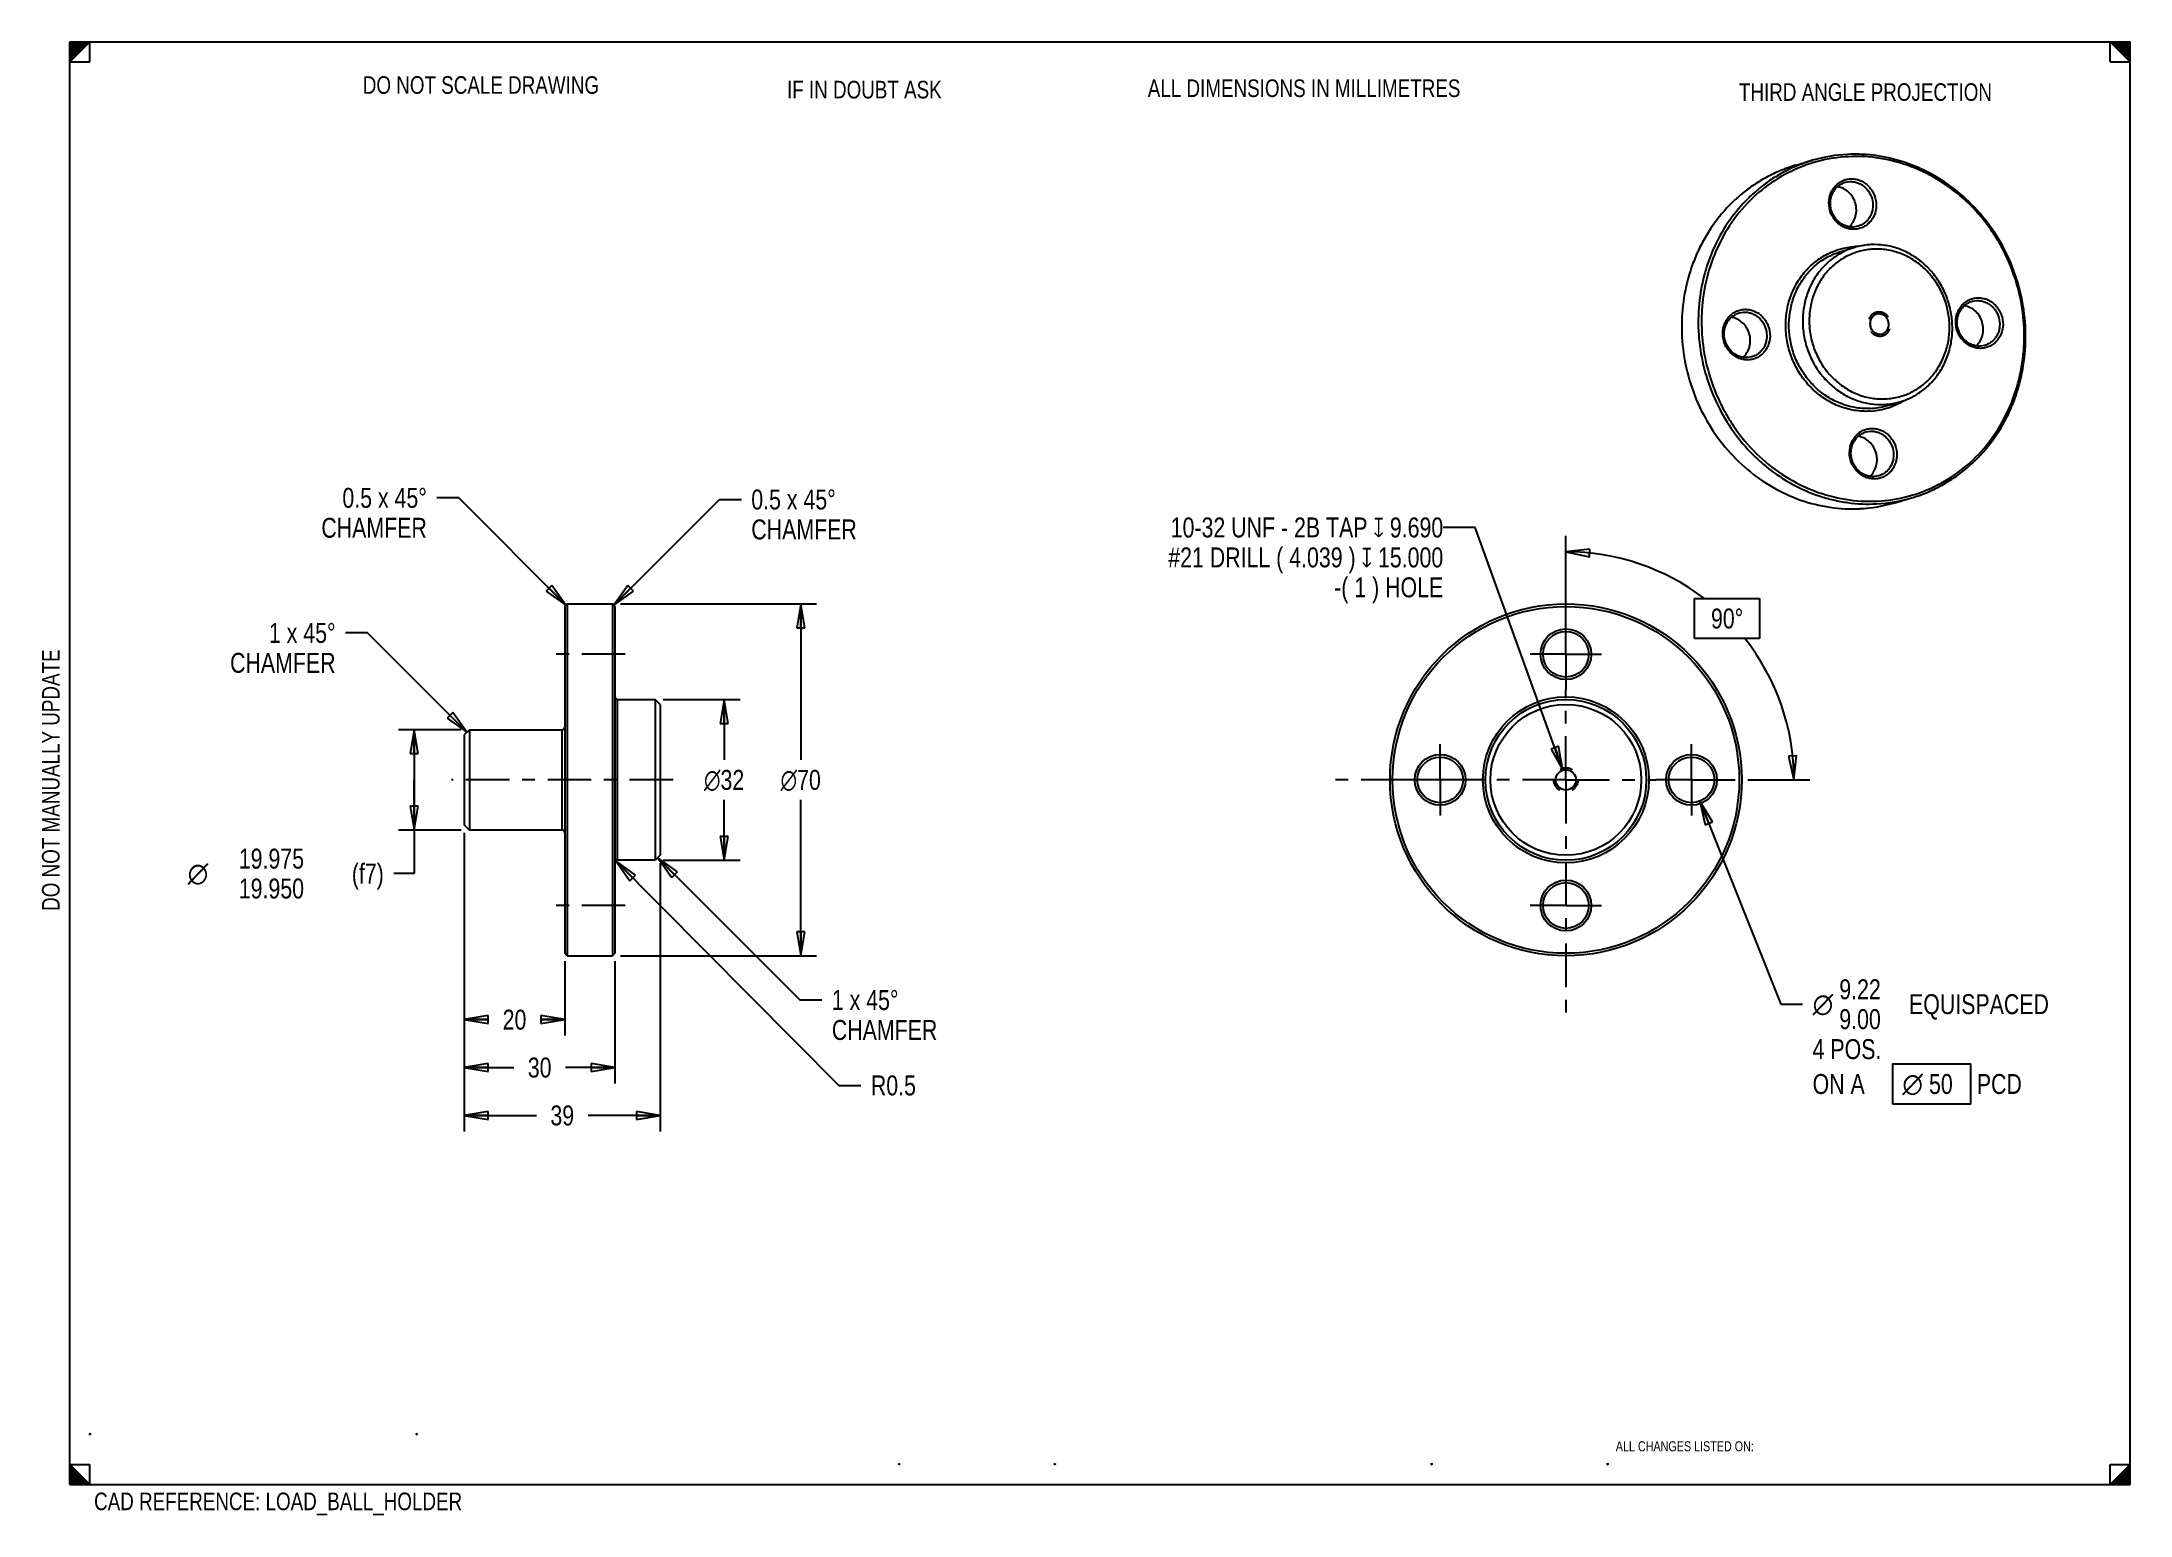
# Model space of a CAD drawing. Header units: inches. Extents: x 0.1 to 16.4, y 0 to 11.6.
import ezdxf
from ezdxf.enums import TextEntityAlignment as Align

# ---------------------------------------------------------------- set-up
doc = ezdxf.new("R2010")
doc.units = ezdxf.units.IN
doc.header["$LTSCALE"] = 0.909449
doc.header["$MEASUREMENT"] = 0
doc.linetypes.add('CENTER', pattern=[0.6, 0.375, -0.075, 0.075, -0.075])
doc.linetypes.add('HIDDEN', pattern=[0.2, 0.1, -0.1])
doc.layers.get('0').update_dxf_attribs({"linetype": 'CONTINUOUS'})
doc.layers.add('02___PRT_ALL_AXES', color=7, linetype='CONTINUOUS')
doc.layers.add('DEFAULT_2', color=8, linetype='HIDDEN')
doc.styles.get("Standard").update_dxf_attribs({"font": 'txt', "width": 0.8})
doc.styles.add('TEXTSTYLE_1', font='gdt', dxfattribs={"width": 0.8})
doc.dimstyles.new('DIMSTYLE_1', dxfattribs={"dimtxt": 0.15625, "dimasz": 0.1875, "dimexe": 0.125, "dimexo": 0.0625, "dimgap": 0.078125, "dimtad": 0, "dimtih": 1, "dimtoh": 1, "dimzin": 4, "dimdsep": 46, "dimtxsty": 'STANDARD', "dimblk": 'CLOSED', "dimblk1": 'CLOSED', "dimblk2": 'CLOSED', "dimcen": 0.09, "dimadec": 0, "dimazin": 0, "dimtp": 0.01, "dimtm": 0.01, "dimtfac": 1, "dimtofl": 0, "dimtmove": 0, "dimatfit": 3, "dimldrblk": 'CLOSED', "dimfxl": 1, "dimtolj": 1, "dimtzin": 4, "dimarcsym": 0})
doc.dimstyles.new('DIMSTYLE_2', dxfattribs={"dimtxt": 0.15625, "dimasz": 0.1875, "dimexe": 0.125, "dimexo": 0.0625, "dimgap": 0.078125, "dimtad": 0, "dimtih": 1, "dimtoh": 1, "dimzin": 4, "dimdsep": 46, "dimtxsty": 'STANDARD', "dimblk": 'CLOSED', "dimblk1": 'CLOSED', "dimblk2": 'CLOSED', "dimcen": 0.09, "dimadec": 0, "dimazin": 0, "dimlim": 1, "dimtp": 0.0125, "dimtm": 0.0125, "dimtfac": 1, "dimtofl": 0, "dimtmove": 0, "dimatfit": 3, "dimldrblk": 'CLOSED', "dimfxl": 1, "dimtolj": 1, "dimtzin": 4, "dimarcsym": 0})
doc.dimstyles.new('DIMSTYLE_3', dxfattribs={"dimtxt": 0.15625, "dimasz": 0.1875, "dimexe": 0.125, "dimexo": 0.0625, "dimgap": 0.09, "dimtad": 0, "dimtih": 1, "dimtoh": 1, "dimzin": 4, "dimdsep": 46, "dimtxsty": 'STANDARD', "dimblk": 'CLOSED', "dimblk1": 'CLOSED', "dimblk2": 'CLOSED', "dimcen": 0.09, "dimadec": 0, "dimazin": 0, "dimlim": 1, "dimtp": 0.11, "dimtm": 0.11, "dimtfac": 1, "dimtofl": 0, "dimtmove": 0, "dimatfit": 2, "dimldrblk": 'CLOSED', "dimfxl": 1, "dimtolj": 1, "dimtzin": 4, "dimarcsym": 0})
doc.dimstyles.new('DIMSTYLE_4', dxfattribs={"dimtxt": 0.15625, "dimasz": 0.1875, "dimexe": 0.125, "dimexo": 0.0625, "dimgap": 0.09, "dimtad": 0, "dimtih": 1, "dimtoh": 1, "dimzin": 4, "dimdsep": 46, "dimtxsty": 'STANDARD', "dimblk": 'CLOSED', "dimblk1": 'CLOSED', "dimblk2": 'CLOSED', "dimcen": 0.09, "dimadec": 0, "dimazin": 0, "dimtp": 0.01, "dimtm": 0.01, "dimtfac": 1, "dimtofl": 0, "dimtmove": 0, "dimatfit": 3, "dimldrblk": 'CLOSED', "dimfxl": 1, "dimtolj": 1, "dimtzin": 4, "dimarcsym": 0})
doc.dimstyles.new('DIMSTYLE_5', dxfattribs={"dimtxt": 0.15625, "dimasz": 0.1875, "dimexe": 0.125, "dimexo": 0.0625, "dimgap": 0.078125, "dimtad": 0, "dimtih": 1, "dimtoh": 1, "dimdec": 1, "dimzin": 4, "dimdsep": 46, "dimtxsty": 'STANDARD', "dimblk": 'CLOSED', "dimblk1": 'CLOSED', "dimblk2": 'CLOSED', "dimcen": 0.09, "dimadec": 0, "dimazin": 0, "dimtp": 0.5, "dimtm": 0.5, "dimtfac": 1, "dimtdec": 1, "dimtofl": 0, "dimtmove": 0, "dimatfit": 3, "dimldrblk": 'CLOSED', "dimfxl": 1, "dimtolj": 1, "dimtzin": 4, "dimarcsym": 0})
doc.dimstyles.get("Standard").update_dxf_attribs({"dimtxt": 0.15625, "dimasz": 0.1875, "dimexe": 0.125, "dimexo": 0.0625, "dimgap": 0.09, "dimtad": 0, "dimtih": 1, "dimtoh": 1, "dimzin": 4, "dimdsep": 46, "dimtxsty": 'STANDARD', "dimblk": 'CLOSED', "dimblk1": 'CLOSED', "dimblk2": 'CLOSED', "dimcen": 0.09, "dimadec": 0, "dimazin": 0, "dimtol": 1, "dimtp": 0.01, "dimtm": 0.01, "dimtfac": 1, "dimtofl": 0, "dimtmove": 0, "dimatfit": 3, "dimldrblk": 'CLOSED', "dimfxl": 1, "dimtolj": 1, "dimtzin": 4, "dimarcsym": 0})

# ---------------------------------------------------------------- blocks, each defined once
blk = doc.blocks.new('_CLOSED')
at = {"color": 0, "linetype": 'BYBLOCK'}
for p, q in [((0, 0), (-1, 0.167)), ((-1, 0.167), (-1, -0.167)), ((-1, -0.167), (0, 0)), ((-1, 0), (0, 0))]:
    blk.add_line(p, q, dxfattribs=at)
blk = doc.blocks.new('*D0')
at = {"color": 2, "linetype": 'CONTINUOUS'}
for p, q in [((4.924, 6.424), (5.526, 6.424)), ((5.401, 6.424), (5.401, 5.95)), ((5.401, 5.164), (5.401, 5.638)), ((4.924, 5.164), (5.526, 5.164))]:
    blk.add_line(p, q, dxfattribs=at)
at = {"color": 2, "linetype": 'CONTINUOUS', "xscale": 0.1875, "yscale": 0.1875, "zscale": 0.1875}
for p, rotation in [((5.401, 6.424), 90), ((5.401, 5.164), 270)]:
    blk.add_blockref('_CLOSED', p, dxfattribs=dict(at, rotation=rotation))
at = {"color": 2, "linetype": 'CONTINUOUS', "insert": (5.401, 5.872), "char_height": 0.15625, "width": 0.45833, "attachment_point": 2, "line_spacing_factor": 0.9, "style": 'TEXTSTYLE_1'}
blk.add_mtext('{\\Fgdt;n}\\Ftxt;32', dxfattribs=at)
blk = doc.blocks.new('*D1')
at = {"color": 2, "linetype": 'CONTINUOUS'}
for p, q in [((4.589, 7.172), (6.126, 7.172)), ((6.001, 7.172), (6.001, 5.95)), ((6.001, 4.416), (6.001, 5.638)), ((4.589, 4.416), (6.126, 4.416))]:
    blk.add_line(p, q, dxfattribs=at)
at = {"color": 2, "linetype": 'CONTINUOUS', "xscale": 0.1875, "yscale": 0.1875, "zscale": 0.1875}
for p, rotation in [((6.001, 7.172), 90), ((6.001, 4.416), 270)]:
    blk.add_blockref('_CLOSED', p, dxfattribs=dict(at, rotation=rotation))
at = {"color": 2, "linetype": 'CONTINUOUS', "insert": (6.001, 5.872), "char_height": 0.15625, "width": 0.45833, "attachment_point": 2, "line_spacing_factor": 0.9, "style": 'TEXTSTYLE_1'}
blk.add_mtext('{\\Fgdt;n}\\Ftxt;70', dxfattribs=at)
blk = doc.blocks.new('*D2')
at = {"color": 2, "linetype": 'CONTINUOUS'}
for p, q in [((3.342, 6.187), (2.849, 6.187)), ((2.974, 6.187), (2.974, 5.794)), ((2.974, 5.401), (2.974, 5.794)), ((2.974, 5.794), (2.974, 5.06)), ((3.342, 5.401), (2.849, 5.401)), ((2.974, 5.06), (2.813, 5.06))]:
    blk.add_line(p, q, dxfattribs=at)
at = {"color": 2, "linetype": 'CONTINUOUS', "xscale": 0.1875, "yscale": 0.1875, "zscale": 0.1875}
for p, rotation in [((2.974, 6.187), 90), ((2.974, 5.401), 270)]:
    blk.add_blockref('_CLOSED', p, dxfattribs=dict(at, rotation=rotation))
at = {"color": 2, "linetype": 'CONTINUOUS', "width": 0.8}
for s, p in [('19.975', (2.11, 5.099)), (' (f7)', (2.735, 4.982)), ('19.950', (2.11, 4.865))]:
    blk.add_text(s, height=0.1562, dxfattribs=at).set_placement(p, align=Align.RIGHT)
at = {"color": 2, "linetype": 'CONTINUOUS', "style": 'TEXTSTYLE_1'}
blk.add_text('n', height=0.156, dxfattribs=at).set_placement((1.36, 4.982), align=Align.RIGHT)
blk = doc.blocks.new('*D3')
at = {"color": 2, "linetype": 'CONTINUOUS'}
for p, q in [((3.365, 5.378), (3.365, 3.041)), ((4.901, 5.141), (4.901, 3.041)), ((3.365, 3.166), (3.93, 3.166)), ((4.901, 3.166), (4.336, 3.166))]:
    blk.add_line(p, q, dxfattribs=at)
at = {"color": 2, "linetype": 'CONTINUOUS', "xscale": 0.1875, "yscale": 0.1875, "zscale": 0.1875, "rotation": 180}
blk.add_blockref('_CLOSED', (3.365, 3.166), dxfattribs=at)
at = {"color": 2, "linetype": 'CONTINUOUS', "xscale": 0.1875, "yscale": 0.1875, "zscale": 0.1875}
blk.add_blockref('_CLOSED', (4.901, 3.166), dxfattribs=at)
at = {"color": 2, "linetype": 'CONTINUOUS', "insert": (4.133, 3.244), "char_height": 0.1562, "width": 0.25, "attachment_point": 2, "line_spacing_factor": 0.9}
blk.add_mtext('39', dxfattribs=at)
blk = doc.blocks.new('*D4')
at = {"color": 2, "linetype": 'CONTINUOUS'}
for p, q in [((3.365, 5.378), (3.365, 3.791)), ((4.153, 4.374), (4.153, 3.791)), ((3.365, 3.916), (3.556, 3.916)), ((4.153, 3.916), (3.962, 3.916))]:
    blk.add_line(p, q, dxfattribs=at)
at = {"color": 2, "linetype": 'CONTINUOUS', "xscale": 0.1875, "yscale": 0.1875, "zscale": 0.1875, "rotation": 180}
blk.add_blockref('_CLOSED', (3.365, 3.916), dxfattribs=at)
at = {"color": 2, "linetype": 'CONTINUOUS', "xscale": 0.1875, "yscale": 0.1875, "zscale": 0.1875}
blk.add_blockref('_CLOSED', (4.153, 3.916), dxfattribs=at)
at = {"color": 2, "linetype": 'CONTINUOUS', "insert": (3.759, 3.994), "char_height": 0.1562, "width": 0.25, "attachment_point": 2, "line_spacing_factor": 0.9}
blk.add_mtext('20', dxfattribs=at)
blk = doc.blocks.new('*D5')
at = {"color": 2, "linetype": 'CONTINUOUS'}
for p, q in [((3.365, 5.378), (3.365, 3.416)), ((4.546, 4.374), (4.546, 3.416)), ((3.365, 3.541), (3.753, 3.541)), ((4.546, 3.541), (4.159, 3.541))]:
    blk.add_line(p, q, dxfattribs=at)
at = {"color": 2, "linetype": 'CONTINUOUS', "xscale": 0.1875, "yscale": 0.1875, "zscale": 0.1875, "rotation": 180}
blk.add_blockref('_CLOSED', (3.365, 3.541), dxfattribs=at)
at = {"color": 2, "linetype": 'CONTINUOUS', "xscale": 0.1875, "yscale": 0.1875, "zscale": 0.1875}
blk.add_blockref('_CLOSED', (4.546, 3.541), dxfattribs=at)
at = {"color": 2, "linetype": 'CONTINUOUS', "insert": (3.956, 3.619), "char_height": 0.1562, "width": 0.25, "attachment_point": 2, "line_spacing_factor": 0.9}
blk.add_mtext('30', dxfattribs=at)
blk = doc.blocks.new('*D6')
at = {"color": 2, "linetype": 'CONTINUOUS'}
for p, q in [((13.046, 5.628), (13.679, 4.037)), ((13.679, 4.037), (13.851, 4.037))]:
    blk.add_line(p, q, dxfattribs=at)
at = {"color": 2, "linetype": 'CONTINUOUS', "xscale": 0.1875, "yscale": 0.1875, "zscale": 0.1875, "rotation": 111.7048946601}
blk.add_blockref('_CLOSED', (13.046, 5.628), dxfattribs=at)
at = {"color": 2, "linetype": 'CONTINUOUS', "style": 'TEXTSTYLE_1'}
for p in [(13.929, 3.959), (14.632, 3.334)]:
    blk.add_text('n', height=0.156, dxfattribs=at).set_placement(p)
at = {"color": 2, "linetype": 'CONTINUOUS', "width": 0.8}
for s, height, p in [('9.22', 0.1562, (14.138, 4.076)), (' EQUISPACED', 0.15625, (14.638, 3.959)), ('9.00', 0.1562, (14.138, 3.842)), ('4 POS.', 0.1562, (13.929, 3.607)), ('ON A ', 0.1562, (13.929, 3.334)), ('50', 0.1562, (14.841, 3.334)), (' PCD', 0.1562, (15.169, 3.334))]:
    blk.add_text(s, height=height, dxfattribs=at).set_placement(p)
blk = doc.blocks.new('*D7')
at = {"color": 2, "linetype": 'CONTINUOUS'}
for p, q in [((4.552, 5.159), (6.301, 3.401)), ((6.301, 3.401), (6.473, 3.401))]:
    blk.add_line(p, q, dxfattribs=at)
at = {"color": 2, "linetype": 'CONTINUOUS', "xscale": 0.1875, "yscale": 0.1875, "zscale": 0.1875, "rotation": 134.8676200935}
blk.add_blockref('_CLOSED', (4.552, 5.159), dxfattribs=at)
at = {"color": 2, "linetype": 'CONTINUOUS', "insert": (6.551, 3.479), "char_height": 0.1562, "width": 0.5, "attachment_point": 1, "line_spacing_factor": 0.9}
blk.add_mtext('R0.5', dxfattribs=at)
blk = doc.blocks.new('*D8')
at = {"color": 2, "linetype": 'CONTINUOUS'}
for p, q in [((11.996, 7.225), (11.996, 7.706)), ((13.427, 5.794), (13.907, 5.794))]:
    blk.add_line(p, q, dxfattribs=at)
for points in [[(12.184, 7.602), (11.996, 7.581), (12.181, 7.54), (12.184, 7.602)], [(13.741, 5.98), (13.782, 5.794), (13.804, 5.983), (13.741, 5.98)]]:
    blk.add_lwpolyline(points, dxfattribs=at)
for start, end in [(52.6127, 90), (0, 38.2916)]:
    blk.add_arc((11.996, 5.794), 1.787, start, end, dxfattribs=at)
at = {"color": 2, "linetype": 'CONTINUOUS', "insert": (13.259, 7.136), "char_height": 0.15625, "width": 0.35417, "attachment_point": 2, "line_spacing_factor": 0.9}
blk.add_mtext('90\\Fgdt;{\\Fgdt;~}', dxfattribs=at)

msp = doc.modelspace()

# ---------------------------------------------------------------- hatches: boundary and pattern name
at = {"linetype": 'CONTINUOUS'}
h = msp.add_hatch(color=2, dxfattribs=at)
edge = h.paths.add_edge_path()
edge.add_line((0.276, 11.575), (0.433, 11.575))
edge.add_line((0.276, 11.417), (0.276, 11.575))
edge.add_line((0.276, 11.417), (0.433, 11.575))
h = msp.add_hatch(color=2, dxfattribs=at)
edge = h.paths.add_edge_path()
edge.add_line((16.417, 11.417), (16.417, 11.575))
edge.add_line((16.26, 11.575), (16.417, 11.417))
edge.add_line((16.26, 11.575), (16.417, 11.575))
h = msp.add_hatch(color=2, dxfattribs=at)
edge = h.paths.add_edge_path()
edge.add_line((0.276, 0.276), (0.276, 0.433))
edge.add_line((0.276, 0.276), (0.433, 0.276))
edge.add_line((0.433, 0.276), (0.276, 0.433))
msp.add_hatch(color=2, dxfattribs=at).paths.add_polyline_path([(16.417, 0.276), (16.417, 0.433), (16.26, 0.276)])

# ---------------------------------------------------------------- linework, layer by layer
at = {"color": 7, "linetype": 'CONTINUOUS'}
for p, q in [((0.276, 11.417), (0.433, 11.575)), ((0.276, 11.417), (0.276, 11.575)), ((0.276, 11.575), (0.433, 11.575)), ((0.433, 11.417), (0.433, 11.575)), ((0.433, 11.575), (16.26, 11.575)), ((16.26, 11.575), (16.417, 11.575)), ((16.26, 11.575), (16.417, 11.417)), ((16.26, 11.417), (16.26, 11.575)), ((16.417, 11.417), (16.417, 11.575)), ((0.276, 0.433), (0.276, 11.417)), ((0.276, 11.417), (0.433, 11.417)), ((16.26, 11.417), (16.417, 11.417)), ((16.417, 0.433), (16.417, 11.417)), ((14.184, 10.474), (14.22, 10.48)), ((14.285, 10.13), (14.249, 10.124)), ((15.178, 9.542), (15.213, 9.548)), ((13.353, 9.451), (13.388, 9.457)), ((14.446, 9.443), (14.43, 9.441)), ((14.459, 9.285), (14.475, 9.288)), ((15.279, 9.197), (15.243, 9.191)), ((13.453, 9.107), (13.418, 9.101)), ((14.346, 8.519), (14.382, 8.525)), ((14.447, 8.175), (14.411, 8.169)), ((4.172, 7.172), (4.153, 7.152)), ((4.153, 7.152), (4.153, 4.436)), ((4.172, 7.172), (4.172, 4.416)), ((4.172, 7.172), (4.527, 7.172)), ((4.527, 7.172), (4.527, 4.416)), ((4.546, 7.152), (4.527, 7.172)), ((4.546, 7.152), (4.546, 4.436)), ((4.566, 5.164), (4.566, 6.424)), ((4.566, 6.424), (4.861, 6.424)), ((4.861, 6.424), (4.861, 5.164)), ((4.901, 6.385), (4.861, 6.424)), ((4.901, 6.385), (4.901, 5.204)), ((3.405, 6.187), (3.365, 6.148)), ((3.365, 6.148), (3.365, 5.441)), ((3.405, 6.187), (3.405, 5.401)), ((3.405, 6.187), (4.133, 6.187)), ((4.133, 5.401), (4.133, 6.187)), ((3.405, 5.401), (3.365, 5.441)), ((4.133, 5.401), (3.405, 5.401)), ((4.861, 5.164), (4.566, 5.164)), ((4.901, 5.204), (4.861, 5.164)), ((4.172, 4.416), (4.153, 4.436)), ((4.546, 4.436), (4.527, 4.416)), ((4.172, 4.416), (4.527, 4.416)), ((0.439, 0.663), (0.427, 0.675)), ((0.439, 0.675), (0.427, 0.663)), ((2.998, 0.663), (2.986, 0.675)), ((2.998, 0.675), (2.986, 0.663)), ((0.433, 0.276), (0.276, 0.433)), ((0.276, 0.276), (0.276, 0.433)), ((0.276, 0.433), (0.433, 0.433)), ((0.433, 0.276), (0.433, 0.433)), ((6.778, 0.427), (6.766, 0.439)), ((6.778, 0.439), (6.766, 0.427)), ((7.998, 0.427), (7.986, 0.439)), ((7.998, 0.439), (7.986, 0.427)), ((10.951, 0.427), (10.939, 0.439)), ((10.951, 0.439), (10.939, 0.427)), ((12.329, 0.427), (12.317, 0.439)), ((12.329, 0.439), (12.317, 0.427)), ((16.417, 0.433), (16.26, 0.276)), ((16.26, 0.433), (16.417, 0.433)), ((16.26, 0.276), (16.26, 0.433)), ((16.417, 0.276), (16.417, 0.433)), ((0.276, 0.276), (0.433, 0.276)), ((0.433, 0.276), (16.26, 0.276)), ((16.26, 0.276), (16.417, 0.276))]:
    msp.add_line(p, q, dxfattribs=at)
at = {"color": 2, "linetype": 'CONTINUOUS'}
for p, q in [((13.004, 6.901), (13.004, 7.214)), ((13.004, 7.214), (13.514, 7.214)), ((13.514, 7.214), (13.514, 6.901)), ((13.514, 6.901), (13.004, 6.901))]:
    msp.add_line(p, q, dxfattribs=at)
msp.add_lwpolyline([(14.554, 3.256), (15.169, 3.256), (15.169, 3.568), (14.554, 3.568), (14.554, 3.256)], dxfattribs=at)
at = {"color": 7, "linetype": 'CONTINUOUS'}
for centre, radius in [((11.996, 5.794), 1.378), ((11.996, 5.794), 1.358), ((11.996, 6.778), 0.199), ((11.996, 6.778), 0.179), ((11.996, 5.794), 0.65), ((11.996, 5.794), 0.63), ((11.996, 5.794), 0.591), ((11.011, 5.794), 0.199), ((11.011, 5.794), 0.179), ((12.98, 5.794), 0.199), ((12.98, 5.794), 0.179), ((11.996, 5.794), 0.0795), ((11.996, 4.81), 0.199), ((11.996, 4.81), 0.179)]:
    msp.add_circle(centre, radius, dxfattribs=at)
for centre, radius, start, end in [((14.26, 9.515), 1.179, 106.3197, 112.8359), ((14.26, 9.512), 1.182, 92.8157, 106.3066), ((14.413, 9.445), 0.542, 92.828, 105.2346), ((14.297, 9.413), 0.56, 92.8312, 93.7908), ((14.412, 9.448), 0.538, 105.2569, 106.3189), ((14.297, 9.411), 0.561, 91.2351, 92.8303), ((14.349, 9.237), 0.556, 272.8029, 298.9047), ((14.355, 9.244), 0.541, 272.8269, 286.2952), ((14.463, 9.275), 0.541, 272.8269, 286.2952), ((14.346, 9.243), 0.563, 298.8826, 301.7674), ((14.241, 9.099), 1.182, 272.8157, 286.3066), ((14.371, 9.137), 1.182, 272.8157, 286.3066), ((4.566, 6.444), 0.0197, 180, 270), ((4.133, 6.207), 0.0197, 270, 360), ((4.133, 5.382), 0.0197, 0, 90), ((4.566, 5.145), 0.0197, 90, 180)]:
    msp.add_arc(centre, radius, start, end, dxfattribs=at)
for points, knots in [([(14.211, 10.675), (14.129, 10.671), (13.965, 10.646), (13.733, 10.556), (13.524, 10.42), (13.346, 10.241), (13.206, 10.027), (13.108, 9.786), (13.066, 9.572), (13.057, 9.396), (13.063, 9.219), (13.102, 9), (13.179, 8.791), (13.263, 8.635), (13.36, 8.488), (13.505, 8.323), (13.71, 8.164), (13.94, 8.049), (14.184, 7.983), (14.352, 7.973), (14.434, 7.977)], [0, 0, 0, 0, 0.060096, 0.120147, 0.180537, 0.24159, 0.303521, 0.366407, 0.430177, 0.462371, 0.494701, 0.559547, 0.624432, 0.656812, 0.689071, 0.753015, 0.816109, 0.878252, 0.939486, 1, 1, 1, 1]), ([(14.703, 8.002), (14.74, 8.013), (14.813, 8.038), (14.919, 8.087), (15.02, 8.147), (15.147, 8.239), (15.29, 8.378), (15.404, 8.542), (15.477, 8.686), (15.537, 8.838), (15.587, 9.038), (15.605, 9.287), (15.58, 9.538), (15.513, 9.781), (15.407, 10.009), (15.264, 10.214), (15.09, 10.39), (14.889, 10.531), (14.67, 10.632), (14.438, 10.689), (14.28, 10.697), (14.202, 10.693)], [0, 0, 0, 0, 0.029958, 0.05996, 0.090044, 0.120248, 0.181074, 0.242701, 0.273877, 0.305276, 0.368635, 0.432698, 0.497234, 0.561955, 0.626551, 0.690727, 0.754237, 0.816919, 0.878716, 0.939683, 1, 1, 1, 1]), ([(14.434, 7.977), (14.516, 7.981), (14.68, 8.007), (14.912, 8.096), (15.121, 8.233), (15.3, 8.412), (15.44, 8.626), (15.537, 8.866), (15.579, 9.081), (15.589, 9.256), (15.583, 9.433), (15.544, 9.653), (15.466, 9.862), (15.383, 10.018), (15.286, 10.165), (15.141, 10.33), (14.935, 10.489), (14.706, 10.604), (14.461, 10.67), (14.294, 10.68), (14.211, 10.675)], [0, 0, 0, 0, 0.060096, 0.120147, 0.180537, 0.24159, 0.303521, 0.366407, 0.430177, 0.462371, 0.494701, 0.559547, 0.624432, 0.656812, 0.689071, 0.753015, 0.816109, 0.878252, 0.939486, 1, 1, 1, 1]), ([(13.799, 10.609), (13.762, 10.598), (13.688, 10.572), (13.582, 10.523), (13.481, 10.464), (13.354, 10.372), (13.212, 10.233), (13.098, 10.068), (13.025, 9.925), (12.964, 9.773), (12.914, 9.572), (12.896, 9.323), (12.921, 9.073), (12.988, 8.83), (13.095, 8.602), (13.238, 8.396), (13.412, 8.22), (13.612, 8.08), (13.832, 7.979), (14.063, 7.922), (14.221, 7.914), (14.299, 7.918)], [0, 0, 0, 0, 0.029958, 0.05996, 0.090044, 0.120248, 0.181074, 0.242701, 0.273877, 0.305276, 0.368635, 0.432698, 0.497234, 0.561955, 0.626551, 0.690727, 0.754237, 0.816919, 0.878716, 0.939683, 1, 1, 1, 1]), ([(13.802, 10.602), (13.768, 10.587), (13.7, 10.555), (13.603, 10.497), (13.512, 10.429), (13.398, 10.328), (13.273, 10.181), (13.176, 10.013), (13.116, 9.869), (13.069, 9.718), (13.033, 9.521), (13.03, 9.28), (13.066, 9.04), (13.142, 8.809), (13.253, 8.593), (13.373, 8.432), (13.484, 8.317), (13.602, 8.214), (13.765, 8.105), (13.943, 8.027), (14.091, 7.985), (14.24, 7.957), (14.354, 7.952), (14.429, 7.956)], [0, 0, 0, 0, 0.029958, 0.06, 0.09016, 0.120468, 0.181563, 0.24348, 0.27479, 0.306306, 0.369847, 0.433994, 0.498511, 0.56312, 0.627535, 0.691488, 0.723251, 0.754824, 0.81729, 0.878905, 0.90944, 0.939794, 1, 1, 1, 1]), ([(14.258, 10.106), (14.246, 10.106), (14.222, 10.107), (14.186, 10.117), (14.152, 10.134), (14.122, 10.157), (14.097, 10.186), (14.07, 10.231), (14.053, 10.294), (14.059, 10.359), (14.078, 10.407), (14.099, 10.438), (14.125, 10.464), (14.156, 10.484), (14.19, 10.497), (14.214, 10.501), (14.226, 10.502)], [0, 0, 0, 0, 0.060582, 0.1219, 0.184115, 0.247288, 0.31131, 0.37596, 0.505315, 0.633144, 0.696107, 0.758114, 0.819243, 0.879703, 0.939837, 1, 1, 1, 1]), ([(14.249, 10.124), (14.239, 10.123), (14.219, 10.124), (14.189, 10.132), (14.16, 10.145), (14.125, 10.169), (14.09, 10.212), (14.067, 10.273), (14.067, 10.329), (14.077, 10.37), (14.09, 10.399), (14.108, 10.425), (14.13, 10.447), (14.156, 10.463), (14.175, 10.471), (14.184, 10.474)], [0, 0, 0, 0, 0.060404, 0.121486, 0.183376, 0.246161, 0.373573, 0.502637, 0.630974, 0.694436, 0.757049, 0.818775, 0.8797, 0.940011, 1, 1, 1, 1]), ([(14.22, 10.48), (14.23, 10.48), (14.251, 10.479), (14.281, 10.472), (14.309, 10.459), (14.344, 10.434), (14.379, 10.392), (14.402, 10.33), (14.403, 10.275), (14.392, 10.233), (14.379, 10.204), (14.361, 10.179), (14.339, 10.157), (14.314, 10.14), (14.295, 10.133), (14.285, 10.13)], [0, 0, 0, 0, 0.060404, 0.121486, 0.183376, 0.246161, 0.373573, 0.502637, 0.630974, 0.694436, 0.757049, 0.818775, 0.8797, 0.940011, 1, 1, 1, 1]), ([(14.226, 10.502), (14.238, 10.502), (14.262, 10.501), (14.298, 10.491), (14.332, 10.474), (14.362, 10.451), (14.387, 10.422), (14.414, 10.377), (14.431, 10.314), (14.425, 10.248), (14.406, 10.201), (14.385, 10.17), (14.359, 10.144), (14.328, 10.124), (14.294, 10.111), (14.27, 10.107), (14.258, 10.106)], [0, 0, 0, 0, 0.060582, 0.1219, 0.184115, 0.247288, 0.31131, 0.37596, 0.505315, 0.633144, 0.696107, 0.758114, 0.819243, 0.879703, 0.939837, 1, 1, 1, 1]), ([(14.216, 10.126), (14.228, 10.137), (14.249, 10.162), (14.268, 10.209), (14.274, 10.26), (14.267, 10.311), (14.246, 10.358), (14.213, 10.398), (14.172, 10.427), (14.14, 10.437), (14.124, 10.44)], [0, 0, 0, 0, 0.121354, 0.245428, 0.371967, 0.499957, 0.627955, 0.754515, 0.878618, 1, 1, 1, 1]), ([(14.615, 8.756), (14.649, 8.765), (14.715, 8.792), (14.805, 8.851), (14.883, 8.928), (14.935, 9.003), (14.969, 9.068), (14.996, 9.138), (15.019, 9.229), (15.027, 9.343), (15.016, 9.458), (14.985, 9.569), (14.937, 9.673), (14.871, 9.767), (14.792, 9.847), (14.7, 9.912), (14.6, 9.958), (14.494, 9.984), (14.422, 9.987), (14.386, 9.986)], [0, 0, 0, 0, 0.059894, 0.12012, 0.180954, 0.24259, 0.273771, 0.305174, 0.368542, 0.432615, 0.497161, 0.561891, 0.626497, 0.690681, 0.754201, 0.816892, 0.878698, 0.939674, 1, 1, 1, 1]), ([(14.376, 8.681), (14.337, 8.679), (14.277, 8.683), (14.2, 8.699), (14.123, 8.724), (14.031, 8.769), (13.95, 8.832), (13.892, 8.891), (13.839, 8.957), (13.785, 9.047), (13.74, 9.166), (13.717, 9.291), (13.717, 9.417), (13.74, 9.54), (13.785, 9.655), (13.851, 9.758), (13.935, 9.844), (14.034, 9.911), (14.143, 9.955), (14.221, 9.968), (14.26, 9.971)], [0, 0, 0, 0, 0.060501, 0.091044, 0.121794, 0.183914, 0.246979, 0.278877, 0.310963, 0.375508, 0.440377, 0.505217, 0.569683, 0.633478, 0.696401, 0.758374, 0.819464, 0.879878, 0.939927, 1, 1, 1, 1]), ([(14.382, 8.703), (14.346, 8.701), (14.274, 8.705), (14.168, 8.731), (14.068, 8.777), (13.976, 8.841), (13.896, 8.922), (13.831, 9.016), (13.782, 9.12), (13.752, 9.231), (13.74, 9.345), (13.749, 9.459), (13.772, 9.551), (13.799, 9.62), (13.832, 9.686), (13.885, 9.761), (13.962, 9.837), (14.053, 9.896), (14.119, 9.923), (14.153, 9.933)], [0, 0, 0, 0, 0.060326, 0.121302, 0.183108, 0.245799, 0.309319, 0.373503, 0.438109, 0.502839, 0.567385, 0.631458, 0.694826, 0.726229, 0.75741, 0.819046, 0.87988, 0.940106, 1, 1, 1, 1]), ([(14.261, 9.965), (14.227, 9.955), (14.16, 9.928), (14.07, 9.869), (13.993, 9.793), (13.94, 9.718), (13.907, 9.652), (13.879, 9.583), (13.856, 9.491), (13.848, 9.377), (13.86, 9.263), (13.89, 9.151), (13.939, 9.047), (14.004, 8.953), (14.084, 8.873), (14.176, 8.808), (14.276, 8.762), (14.382, 8.736), (14.454, 8.733), (14.49, 8.734)], [0, 0, 0, 0, 0.059894, 0.12012, 0.180954, 0.24259, 0.273771, 0.305174, 0.368542, 0.432615, 0.497161, 0.561891, 0.626497, 0.690681, 0.754201, 0.816892, 0.878698, 0.939674, 1, 1, 1, 1]), ([(14.404, 9.951), (14.368, 9.949), (14.297, 9.938), (14.196, 9.899), (14.105, 9.84), (14.028, 9.762), (13.967, 9.669), (13.924, 9.564), (13.902, 9.452), (13.901, 9.337), (13.921, 9.222), (13.962, 9.113), (14.011, 9.03), (14.059, 8.971), (14.112, 8.916), (14.186, 8.859), (14.269, 8.817), (14.339, 8.794), (14.41, 8.779), (14.465, 8.776), (14.501, 8.778)], [0, 0, 0, 0, 0.060096, 0.120144, 0.180534, 0.241587, 0.303517, 0.366402, 0.430172, 0.494626, 0.559471, 0.624356, 0.688926, 0.721027, 0.752939, 0.816032, 0.878175, 0.908934, 0.939486, 1, 1, 1, 1]), ([(14.501, 8.778), (14.536, 8.78), (14.608, 8.791), (14.709, 8.829), (14.8, 8.889), (14.877, 8.967), (14.938, 9.06), (14.98, 9.164), (15.002, 9.276), (15.003, 9.392), (14.983, 9.506), (14.943, 9.615), (14.893, 9.698), (14.845, 9.758), (14.793, 9.812), (14.719, 9.87), (14.635, 9.912), (14.565, 9.934), (14.494, 9.95), (14.44, 9.953), (14.404, 9.951)], [0, 0, 0, 0, 0.060096, 0.120145, 0.180534, 0.241587, 0.303517, 0.366402, 0.430172, 0.494626, 0.559471, 0.624356, 0.688926, 0.721027, 0.752939, 0.816032, 0.878175, 0.908934, 0.939486, 1, 1, 1, 1]), ([(15.252, 9.174), (15.24, 9.173), (15.215, 9.175), (15.179, 9.184), (15.146, 9.201), (15.116, 9.225), (15.09, 9.254), (15.063, 9.298), (15.046, 9.362), (15.053, 9.427), (15.072, 9.474), (15.092, 9.505), (15.118, 9.532), (15.149, 9.552), (15.183, 9.565), (15.207, 9.569), (15.219, 9.569)], [0, 0, 0, 0, 0.060582, 0.1219, 0.184115, 0.247288, 0.31131, 0.37596, 0.505315, 0.633144, 0.696107, 0.758114, 0.819243, 0.879703, 0.939837, 1, 1, 1, 1]), ([(15.243, 9.191), (15.233, 9.191), (15.212, 9.192), (15.182, 9.199), (15.153, 9.212), (15.119, 9.237), (15.084, 9.279), (15.061, 9.341), (15.06, 9.396), (15.07, 9.438), (15.084, 9.467), (15.101, 9.493), (15.124, 9.514), (15.149, 9.531), (15.168, 9.539), (15.178, 9.542)], [0, 0, 0, 0, 0.060404, 0.121486, 0.183376, 0.246161, 0.373573, 0.502637, 0.630974, 0.694436, 0.757049, 0.818775, 0.8797, 0.940011, 1, 1, 1, 1]), ([(15.209, 9.193), (15.221, 9.204), (15.243, 9.23), (15.262, 9.276), (15.268, 9.327), (15.26, 9.378), (15.239, 9.426), (15.207, 9.466), (15.166, 9.494), (15.134, 9.505), (15.118, 9.508)], [0, 0, 0, 0, 0.121354, 0.245428, 0.371967, 0.499957, 0.627955, 0.754515, 0.878618, 1, 1, 1, 1]), ([(15.213, 9.548), (15.224, 9.548), (15.244, 9.547), (15.274, 9.54), (15.303, 9.526), (15.338, 9.502), (15.373, 9.46), (15.395, 9.398), (15.396, 9.343), (15.386, 9.301), (15.373, 9.272), (15.355, 9.246), (15.333, 9.225), (15.307, 9.208), (15.288, 9.2), (15.279, 9.197)], [0, 0, 0, 0, 0.060404, 0.121486, 0.183376, 0.246161, 0.373573, 0.502637, 0.630974, 0.694436, 0.757049, 0.818775, 0.8797, 0.940011, 1, 1, 1, 1]), ([(15.219, 9.569), (15.231, 9.57), (15.256, 9.568), (15.291, 9.559), (15.325, 9.542), (15.355, 9.518), (15.381, 9.49), (15.407, 9.445), (15.425, 9.381), (15.418, 9.316), (15.399, 9.269), (15.379, 9.238), (15.352, 9.211), (15.322, 9.191), (15.288, 9.178), (15.264, 9.174), (15.252, 9.174)], [0, 0, 0, 0, 0.060582, 0.1219, 0.184115, 0.247288, 0.31131, 0.37596, 0.505315, 0.633144, 0.696107, 0.758114, 0.819243, 0.879703, 0.939837, 1, 1, 1, 1]), ([(13.427, 9.084), (13.414, 9.083), (13.39, 9.084), (13.354, 9.094), (13.32, 9.111), (13.29, 9.134), (13.265, 9.163), (13.238, 9.208), (13.221, 9.271), (13.227, 9.337), (13.247, 9.384), (13.267, 9.415), (13.293, 9.441), (13.324, 9.461), (13.358, 9.475), (13.382, 9.478), (13.394, 9.479)], [0, 0, 0, 0, 0.060582, 0.1219, 0.184115, 0.247288, 0.31131, 0.37596, 0.505315, 0.633144, 0.696107, 0.758114, 0.819243, 0.879703, 0.939837, 1, 1, 1, 1]), ([(13.418, 9.101), (13.408, 9.101), (13.387, 9.102), (13.357, 9.109), (13.328, 9.122), (13.293, 9.147), (13.258, 9.189), (13.236, 9.251), (13.235, 9.306), (13.245, 9.348), (13.258, 9.377), (13.276, 9.402), (13.298, 9.424), (13.324, 9.441), (13.343, 9.448), (13.353, 9.451)], [0, 0, 0, 0, 0.060404, 0.121486, 0.183376, 0.246161, 0.373573, 0.502637, 0.630974, 0.694436, 0.757049, 0.818775, 0.8797, 0.940011, 1, 1, 1, 1]), ([(13.384, 9.103), (13.396, 9.114), (13.417, 9.14), (13.437, 9.186), (13.443, 9.237), (13.435, 9.288), (13.414, 9.336), (13.382, 9.375), (13.34, 9.404), (13.309, 9.415), (13.293, 9.417)], [0, 0, 0, 0, 0.121354, 0.245428, 0.371967, 0.499957, 0.627955, 0.754515, 0.878618, 1, 1, 1, 1]), ([(13.388, 9.457), (13.398, 9.458), (13.419, 9.457), (13.449, 9.449), (13.478, 9.436), (13.513, 9.412), (13.548, 9.369), (13.57, 9.308), (13.571, 9.252), (13.561, 9.211), (13.548, 9.182), (13.53, 9.156), (13.508, 9.134), (13.482, 9.118), (13.463, 9.11), (13.453, 9.107)], [0, 0, 0, 0, 0.060404, 0.121486, 0.183376, 0.246161, 0.373573, 0.502637, 0.630974, 0.694436, 0.757049, 0.818775, 0.8797, 0.940011, 1, 1, 1, 1]), ([(13.394, 9.479), (13.406, 9.48), (13.431, 9.478), (13.466, 9.468), (13.5, 9.452), (13.53, 9.428), (13.556, 9.399), (13.582, 9.355), (13.599, 9.291), (13.593, 9.226), (13.574, 9.179), (13.553, 9.147), (13.527, 9.121), (13.497, 9.101), (13.463, 9.088), (13.439, 9.084), (13.427, 9.084)], [0, 0, 0, 0, 0.060582, 0.1219, 0.184115, 0.247288, 0.31131, 0.37596, 0.505315, 0.633144, 0.696107, 0.758114, 0.819243, 0.879703, 0.939837, 1, 1, 1, 1]), ([(14.43, 9.441), (14.421, 9.438), (14.405, 9.429), (14.387, 9.408), (14.378, 9.381), (14.378, 9.352), (14.388, 9.324), (14.407, 9.302), (14.431, 9.288), (14.45, 9.285), (14.459, 9.285)], [0, 0, 0, 0, 0.120065, 0.2425, 0.36841, 0.497093, 0.626504, 0.754261, 0.878742, 1, 1, 1, 1]), ([(14.475, 9.288), (14.483, 9.291), (14.5, 9.299), (14.518, 9.321), (14.527, 9.348), (14.526, 9.377), (14.516, 9.404), (14.498, 9.427), (14.473, 9.441), (14.455, 9.444), (14.446, 9.443)], [0, 0, 0, 0, 0.120065, 0.2425, 0.36841, 0.497093, 0.626504, 0.754261, 0.878742, 1, 1, 1, 1]), ([(14.42, 8.151), (14.408, 8.151), (14.383, 8.152), (14.348, 8.162), (14.314, 8.178), (14.284, 8.202), (14.258, 8.231), (14.232, 8.275), (14.214, 8.339), (14.221, 8.404), (14.24, 8.451), (14.261, 8.483), (14.287, 8.509), (14.317, 8.529), (14.351, 8.542), (14.375, 8.546), (14.387, 8.546)], [0, 0, 0, 0, 0.060582, 0.1219, 0.184115, 0.247288, 0.31131, 0.37596, 0.505315, 0.633144, 0.696107, 0.758114, 0.819243, 0.879703, 0.939837, 1, 1, 1, 1]), ([(14.411, 8.169), (14.401, 8.168), (14.38, 8.169), (14.35, 8.177), (14.322, 8.19), (14.287, 8.214), (14.252, 8.256), (14.229, 8.318), (14.228, 8.373), (14.239, 8.415), (14.252, 8.444), (14.27, 8.47), (14.292, 8.492), (14.317, 8.508), (14.336, 8.516), (14.346, 8.519)], [0, 0, 0, 0, 0.060404, 0.121486, 0.183376, 0.246161, 0.373573, 0.502637, 0.630974, 0.694436, 0.757049, 0.818775, 0.8797, 0.940011, 1, 1, 1, 1]), ([(14.382, 8.525), (14.392, 8.525), (14.412, 8.524), (14.443, 8.517), (14.471, 8.504), (14.506, 8.479), (14.541, 8.437), (14.564, 8.375), (14.565, 8.32), (14.554, 8.278), (14.541, 8.249), (14.523, 8.224), (14.501, 8.202), (14.475, 8.185), (14.457, 8.177), (14.447, 8.175)], [0, 0, 0, 0, 0.060404, 0.121486, 0.183376, 0.246161, 0.373573, 0.502637, 0.630974, 0.694436, 0.757049, 0.818775, 0.8797, 0.940011, 1, 1, 1, 1]), ([(14.387, 8.546), (14.399, 8.547), (14.424, 8.546), (14.46, 8.536), (14.493, 8.519), (14.524, 8.496), (14.549, 8.467), (14.576, 8.422), (14.593, 8.359), (14.586, 8.293), (14.567, 8.246), (14.547, 8.215), (14.521, 8.189), (14.49, 8.169), (14.456, 8.155), (14.432, 8.152), (14.42, 8.151)], [0, 0, 0, 0, 0.060582, 0.1219, 0.184115, 0.247288, 0.31131, 0.37596, 0.505315, 0.633144, 0.696107, 0.758114, 0.819243, 0.879703, 0.939837, 1, 1, 1, 1]), ([(14.378, 8.171), (14.39, 8.181), (14.411, 8.207), (14.43, 8.254), (14.436, 8.305), (14.428, 8.356), (14.407, 8.403), (14.375, 8.443), (14.334, 8.472), (14.302, 8.482), (14.286, 8.485)], [0, 0, 0, 0, 0.121354, 0.245428, 0.371967, 0.499957, 0.627955, 0.754515, 0.878618, 1, 1, 1, 1])]:
    msp.add_open_spline(points, degree=3, knots=knots, dxfattribs=at)
msp.add_open_spline([(14.386, 9.335), (14.385, 9.338), (14.384, 9.344), (14.381, 9.351), (14.38, 9.354)], degree=3, dxfattribs=at)
at = {"layer": '02___PRT_ALL_AXES', "color": 7, "linetype": 'CONTINUOUS'}
for p, q in [((13.799, 10.609), (13.928, 10.647)), ((14.153, 9.933), (14.261, 9.965)), ((14.507, 8.724), (14.615, 8.756)), ((14.573, 7.964), (14.703, 8.002))]:
    msp.add_line(p, q, dxfattribs=at)
at = {"layer": '02___PRT_ALL_AXES', "color": 7, "linetype": 'CENTER'}
for p, q in [((11.996, 7.058), (11.996, 7.683)), ((11.996, 6.778), (11.996, 7.058)), ((4.627, 6.778), (4.072, 6.778)), ((11.996, 6.778), (11.716, 6.778)), ((11.996, 6.778), (11.996, 6.499)), ((11.996, 6.778), (12.275, 6.778)), ((11.996, 5.794), (11.996, 6.499)), ((11.011, 5.794), (11.011, 6.073)), ((12.98, 5.794), (12.98, 6.073)), ((5.001, 5.794), (3.265, 5.794)), ((10.732, 5.794), (10.107, 5.794)), ((11.011, 5.794), (10.732, 5.794)), ((11.011, 5.794), (11.011, 5.515)), ((11.996, 5.794), (11.011, 5.794)), ((11.996, 5.794), (11.996, 3.906)), ((11.996, 5.794), (12.701, 5.794)), ((12.98, 5.794), (12.701, 5.794)), ((12.98, 5.794), (13.884, 5.794)), ((12.98, 5.794), (12.98, 5.515)), ((4.627, 4.81), (4.072, 4.81)), ((11.996, 4.81), (11.716, 4.81)), ((11.996, 4.81), (12.275, 4.81))]:
    msp.add_line(p, q, dxfattribs=at)
at = {"layer": 'DEFAULT_2', "color": 8, "linetype": 'HIDDEN'}
msp.add_circle((11.996, 5.794), 0.095, dxfattribs=at)
for points in [[(14.444, 9.459), (14.442, 9.458), (14.437, 9.458), (14.432, 9.457), (14.43, 9.456), (14.427, 9.456), (14.426, 9.455), (14.423, 9.454), (14.42, 9.453), (14.416, 9.452), (14.414, 9.451), (14.411, 9.45), (14.41, 9.449), (14.407, 9.447), (14.404, 9.445), (14.401, 9.443), (14.399, 9.442), (14.397, 9.441), (14.395, 9.439), (14.393, 9.437), (14.391, 9.434), (14.388, 9.432), (14.386, 9.429), (14.384, 9.428), (14.383, 9.426), (14.382, 9.424), (14.38, 9.421), (14.378, 9.417), (14.376, 9.415), (14.375, 9.413), (14.374, 9.411), (14.373, 9.408), (14.371, 9.405), (14.37, 9.401), (14.369, 9.399), (14.368, 9.397), (14.368, 9.394), (14.367, 9.391), (14.366, 9.388), (14.365, 9.384), (14.365, 9.381), (14.364, 9.379), (14.364, 9.376), (14.364, 9.373), (14.364, 9.369), (14.364, 9.365), (14.364, 9.362), (14.364, 9.36), (14.365, 9.358), (14.365, 9.355), (14.366, 9.351), (14.366, 9.347), (14.367, 9.344), (14.367, 9.342), (14.368, 9.34), (14.369, 9.337), (14.371, 9.333), (14.372, 9.329), (14.373, 9.326), (14.374, 9.324), (14.375, 9.322), (14.377, 9.32), (14.379, 9.316), (14.38, 9.313), (14.382, 9.31), (14.383, 9.308), (14.385, 9.307), (14.387, 9.304), (14.389, 9.301), (14.392, 9.299), (14.394, 9.296), (14.395, 9.294), (14.397, 9.293), (14.4, 9.291), (14.403, 9.289), (14.406, 9.287), (14.408, 9.285), (14.41, 9.283), (14.412, 9.282), (14.414, 9.281), (14.418, 9.28), (14.421, 9.278), (14.424, 9.277), (14.426, 9.275), (14.428, 9.275), (14.431, 9.274), (14.434, 9.273), (14.438, 9.272), (14.44, 9.272), (14.442, 9.271), (14.445, 9.271), (14.448, 9.271), (14.453, 9.27), (14.457, 9.27), (14.46, 9.27)], [(14.46, 9.27), (14.463, 9.27), (14.467, 9.271), (14.472, 9.272), (14.475, 9.272), (14.477, 9.272), (14.479, 9.273), (14.482, 9.274), (14.485, 9.276), (14.488, 9.277), (14.491, 9.278), (14.493, 9.279), (14.495, 9.28), (14.497, 9.281), (14.5, 9.283), (14.503, 9.285), (14.506, 9.287), (14.508, 9.288), (14.509, 9.29), (14.511, 9.292), (14.514, 9.294), (14.516, 9.297), (14.518, 9.299), (14.52, 9.301), (14.521, 9.303), (14.523, 9.305), (14.525, 9.308), (14.527, 9.311), (14.529, 9.314), (14.53, 9.315), (14.531, 9.318), (14.532, 9.32), (14.533, 9.324), (14.535, 9.327), (14.536, 9.33), (14.537, 9.332), (14.537, 9.334), (14.538, 9.337), (14.538, 9.341), (14.539, 9.345), (14.54, 9.348), (14.54, 9.35), (14.54, 9.352), (14.54, 9.355), (14.54, 9.359), (14.54, 9.363), (14.54, 9.366), (14.54, 9.369), (14.54, 9.371), (14.539, 9.374), (14.539, 9.378), (14.538, 9.382), (14.538, 9.385), (14.537, 9.387), (14.536, 9.389), (14.535, 9.392), (14.534, 9.396), (14.533, 9.399), (14.532, 9.402), (14.531, 9.404), (14.53, 9.406), (14.528, 9.409), (14.526, 9.412), (14.524, 9.416), (14.522, 9.418), (14.521, 9.42), (14.52, 9.422), (14.518, 9.424), (14.515, 9.427), (14.513, 9.43), (14.511, 9.432), (14.509, 9.434), (14.507, 9.435), (14.505, 9.437), (14.502, 9.44), (14.499, 9.442), (14.497, 9.444), (14.495, 9.445), (14.493, 9.446), (14.49, 9.447), (14.487, 9.449), (14.484, 9.451), (14.481, 9.452), (14.479, 9.453), (14.477, 9.454), (14.474, 9.454), (14.47, 9.455), (14.467, 9.456), (14.464, 9.457), (14.462, 9.458), (14.46, 9.458), (14.457, 9.458), (14.452, 9.458), (14.447, 9.458), (14.444, 9.459)]]:
    msp.add_open_spline(points, degree=3, knots=[0, 0, 0, 0, 0.03125, 0.046875, 0.054688, 0.0625, 0.070312, 0.078125, 0.09375, 0.109375, 0.117188, 0.125, 0.132812, 0.140625, 0.15625, 0.171875, 0.179688, 0.1875, 0.195312, 0.203125, 0.21875, 0.234375, 0.242188, 0.25, 0.257812, 0.265625, 0.28125, 0.296875, 0.304688, 0.3125, 0.320312, 0.328125, 0.34375, 0.359375, 0.367188, 0.375, 0.382812, 0.390625, 0.40625, 0.421875, 0.429688, 0.4375, 0.445312, 0.453125, 0.46875, 0.484375, 0.492188, 0.5, 0.507812, 0.515625, 0.53125, 0.546875, 0.554688, 0.5625, 0.570312, 0.578125, 0.59375, 0.609375, 0.617188, 0.625, 0.632812, 0.640625, 0.65625, 0.671875, 0.679688, 0.6875, 0.695312, 0.703125, 0.71875, 0.734375, 0.742188, 0.75, 0.757812, 0.765625, 0.78125, 0.796875, 0.804688, 0.8125, 0.820312, 0.828125, 0.84375, 0.859375, 0.867188, 0.875, 0.882812, 0.890625, 0.90625, 0.921875, 0.929688, 0.9375, 0.945312, 0.953125, 0.96875, 1, 1, 1, 1], dxfattribs=at)

# ---------------------------------------------------------------- texts
at = {"color": 2, "linetype": 'CONTINUOUS', "line_spacing_factor": 0.9}
for s, insert, char_height, width, attachment_point in [('DO NOT SCALE DRAWING', (3.496, 11.305), 0.1378, 2.20472, 2), ('IF IN DOUBT ASK', (6.5, 11.269), 0.1378, 1.65354, 2), ('ALL DIMENSIONS IN MILLIMETRES', (9.945, 11.28), 0.1378, 3.19685, 2), ('THIRD ANGLE PROJECTION', (14.343, 11.25), 0.1378, 2.4252, 2), ('0.5 x 45\\Fgdt;{\\Fgdt;~}\\P\\Ftxt;CHAMFER', (3.072, 8.081), 0.15625, 1.10417, 3), ('0.5 x 45\\Fgdt;{\\Fgdt;~}\\P\\Ftxt;CHAMFER', (5.614, 8.068), 0.15625, 1.10417, 1), ('10-32 UNF - 2B TAP \\Fgdt;{\\Fgdt;x}\\Ftxt; 9.690 \\P#21 DRILL ( 4.039 ) \\Fgdt;{\\Fgdt;x}\\Ftxt; 15.000\\P  -( 1 ) HOLE', (11.035, 7.849), 0.15625, 3.59635, 3), ('1 x 45\\Fgdt;{\\Fgdt;~}\\P\\Ftxt;CHAMFER', (2.357, 7.023), 0.15625, 0.875, 3), ('1 x 45\\Fgdt;{\\Fgdt;~}\\P\\Ftxt;CHAMFER', (6.245, 4.148), 0.15625, 0.875, 1), ('ALL CHANGES LISTED ON:', (12.387, 0.614), 0.07874, 1.38583, 1), ('CAD REFERENCE: LOAD_BALL_HOLDER', (1.907, 0.212), 0.1378, 3.41732, 2)]:
    msp.add_mtext(s, dxfattribs=dict(at, insert=insert, char_height=char_height, width=width, attachment_point=attachment_point))
at = {"color": 2, "linetype": 'CONTINUOUS', "insert": (0.057, 5.792), "char_height": 0.1378, "width": 2.4252, "attachment_point": 2, "rotation": 90, "line_spacing_factor": 0.9}
msp.add_mtext('DO NOT MANUALLY UPDATE', dxfattribs=at)

# ---------------------------------------------------------------- dimensions: what is measured, and where the dimension line sits
at = {"color": 2, "linetype": 'CONTINUOUS'}
dim = msp.add_angular_dim_2l(base=(13.259, 7.058), line1=((13.346, 5.794), (13.364, 5.794)), line2=((11.996, 7.145), (11.996, 7.163)), dimstyle='DIMSTYLE_5', dxfattribs=at)
dim.commit()
dim.dimension.update_dxf_attribs({"geometry": '*D8', "text_midpoint": (13.259, 7.058), "dimtype": 162})
for base, p1, p2, text, dimstyle, picture, middle in [((6.001, 4.416), (4.526, 7.172), (4.526, 4.416), '%%c<>', 'DIMSTYLE_1', '*D1', (6.001, 5.794)), ((5.401, 5.164), (4.861, 6.424), (4.861, 5.164), '%%c<>', 'DIMSTYLE_1', '*D0', (5.401, 5.794)), ((2.974, 5.401), (3.404, 6.187), (3.404, 5.401), '%%c<> (f7)', 'DIMSTYLE_2', '*D2', (1.943, 5.06))]:
    dim = msp.add_linear_dim(base=base, p1=p1, p2=p2, angle=270, text=text, dimstyle=dimstyle, dxfattribs=at)
    dim.commit()
    dim.dimension.update_dxf_attribs({"geometry": picture, "text_midpoint": middle, "dimtype": 160})
dim = msp.add_diameter_dim_2p(p1=(13.046, 5.628), p2=(12.914, 5.961), text='%%c<> EQUISPACED\\P4 POS.\\PON A n50 PCD', dimstyle='DIMSTYLE_3', override={"dimpost": '<>'}, dxfattribs=at)
dim.commit()
dim.dimension.update_dxf_attribs({"geometry": '*D6', "text_midpoint": (14.971, 3.783), "dimtype": 163})
for base, p2, picture, middle in [((4.901, 3.166), (4.901, 5.203), '*D3', (4.133, 3.166)), ((4.153, 3.916), (4.153, 4.436), '*D4', (3.759, 3.916)), ((4.546, 3.541), (4.546, 4.436), '*D5', (3.956, 3.541))]:
    dim = msp.add_linear_dim(base=base, p1=(3.365, 5.44), p2=p2, dimstyle='DIMSTYLE_1', dxfattribs=at)
    dim.commit()
    dim.dimension.update_dxf_attribs({"geometry": picture, "text_midpoint": middle, "dimtype": 160})
dim = msp.add_radius_dim(center=(4.566, 5.145), mpoint=(4.552, 5.159), text='R<>', dimstyle='DIMSTYLE_4', override={"dimpost": '<>'}, dxfattribs=at)
dim.commit()
dim.dimension.update_dxf_attribs({"geometry": '*D7', "text_midpoint": (6.801, 3.401), "dimtype": 164})

# ---------------------------------------------------------------- leaders
for points in [[(4.162, 7.162), (3.322, 8.003), (3.15, 8.003)], [(4.536, 7.162), (5.364, 7.99), (5.536, 7.99)], [(11.973, 5.87), (11.285, 7.771), (11.035, 7.771)], [(3.385, 6.167), (2.607, 6.945), (2.435, 6.945)], [(4.881, 5.184), (5.995, 4.07), (6.167, 4.07)]]:
    msp.add_leader(points, dimstyle='STANDARD', override={"dimtad": 0}, dxfattribs=at)

doc.saveas('drawing.dxf')
